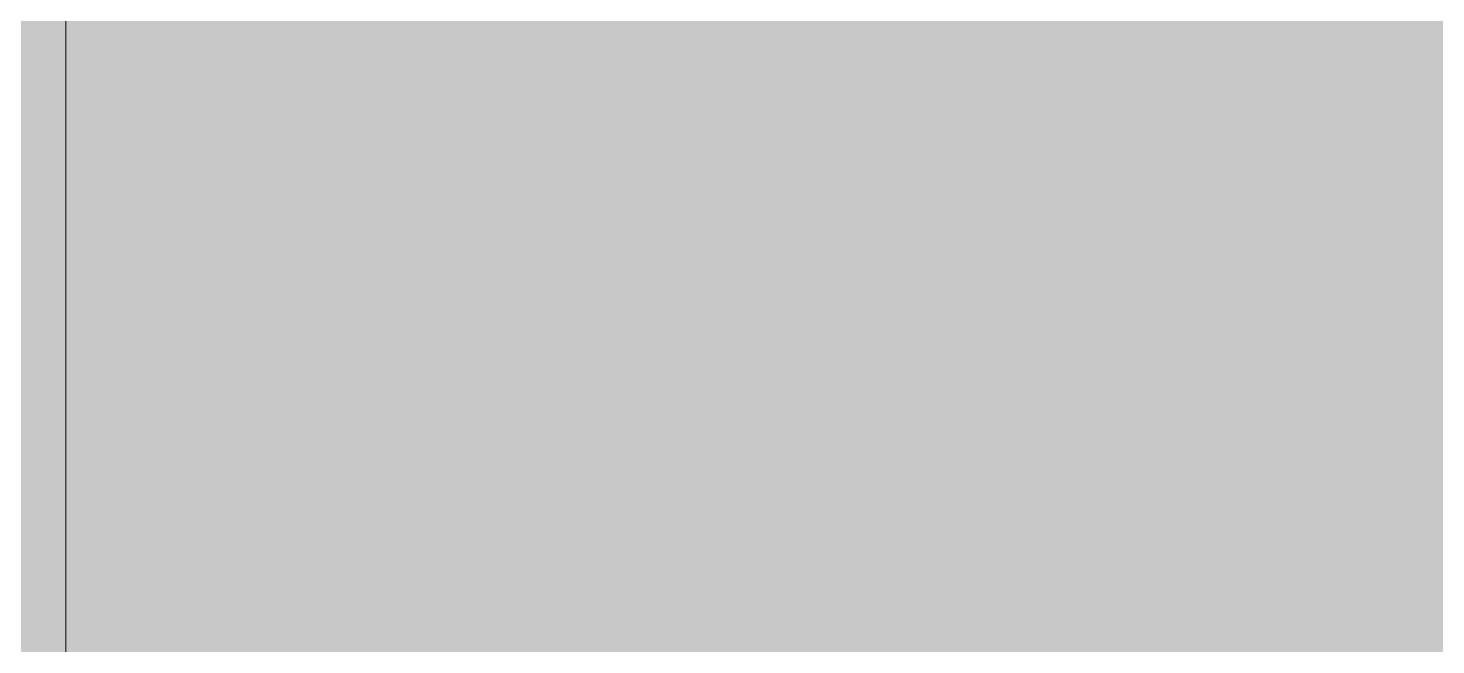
# Model space of a CAD drawing. Header units: inches. Extents: x -507 to 1392, y -754 to 68.
# Drawn here: x -14.26 to 33.11, y -452.77 to -432.03 of the extents above; entities that cross this region are included whole.
import ezdxf

# ---------------------------------------------------------------- set-up
doc = ezdxf.new("R2010")
doc.units = ezdxf.units.IN
doc.header["$MEASUREMENT"] = 0
doc.layers.add('Front', color=7, linetype='Continuous')
picture_1 = doc.add_image_def('image1.png', size_in_pixel=(3301, 2181))
picture_2 = doc.add_image_def('image10.png', size_in_pixel=(3013, 3012))

# ---------------------------------------------------------------- blocks, each defined once
blk = doc.blocks.new('block 3')
at = {"layer": 'Front', "true_color": 0x326699}
h = blk.add_hatch(color=165, dxfattribs=at)
h.dxf.hatch_style = 2
h.paths.add_polyline_path([(-211, -462.1), (-211, 61.249), (581, 61.249), (581, -462.1)])
h = blk.add_hatch(color=165, dxfattribs=at)
h.dxf.hatch_style = 2
h.paths.add_polyline_path([(-13, -462.1), (-13, 61.249), (185, 61.249), (185, -462.1)])
at = {"layer": 'Front', "lineweight": 0}
blk.add_lwpolyline([(-13, -462.1), (-13, 61.249), (185, 61.249), (185, -462.1), (-13, -462.1)], dxfattribs=at)
at = {"layer": 'Front'}
image = blk.add_image(picture_1, insert=(-211, -462.191), size_in_units=(792.24, 523.44), dxfattribs=at)

msp = doc.modelspace()

# ---------------------------------------------------------------- block references
at = {"layer": 'Front'}
msp.add_blockref('block 3', (0, 0), dxfattribs=at)

# ---------------------------------------------------------------- pictures from other files: only their frames are drawn
image = msp.add_image(picture_2, insert=(-506.916, -754.387), size_in_units=(723.12, 722.88), dxfattribs=at)

doc.saveas('drawing.dxf')
